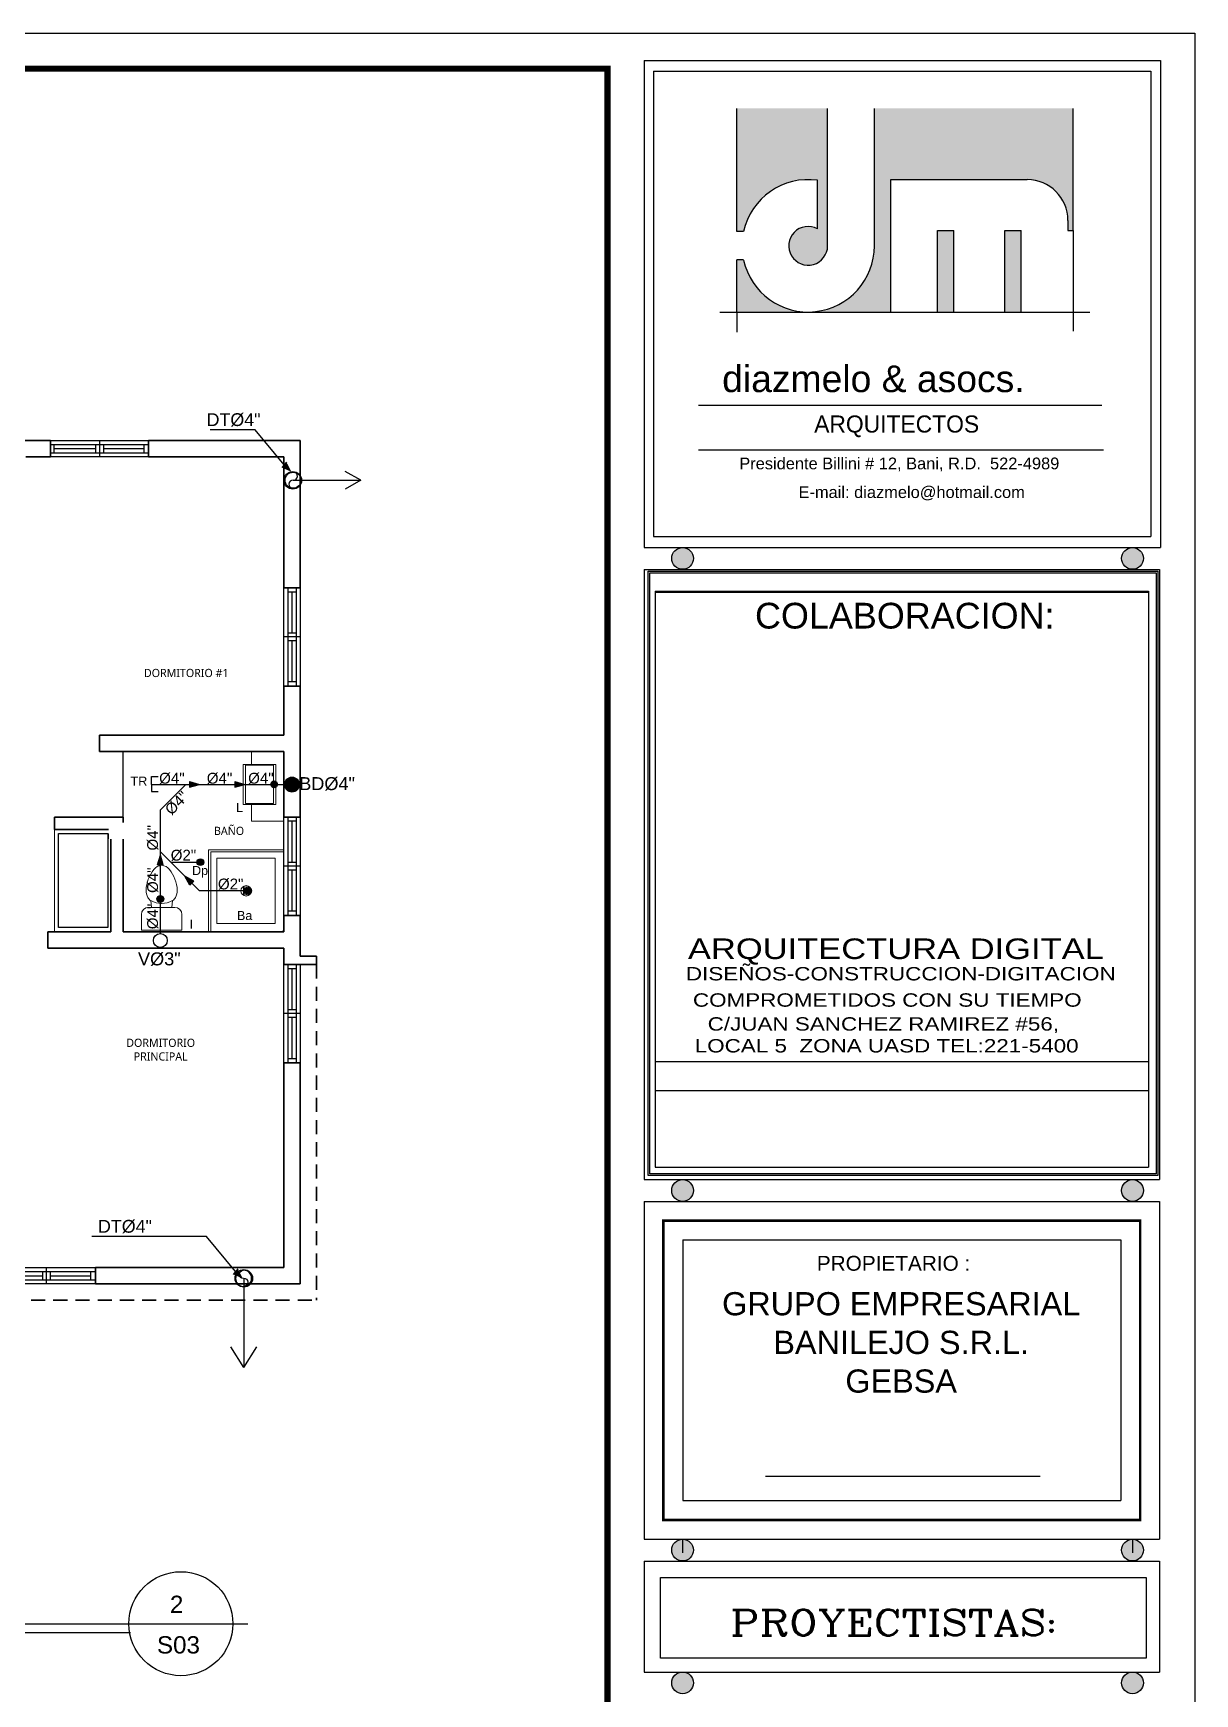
# Model space of a CAD drawing. Header units: feet. Extents: x 1019 to 2236, y -546 to 122.
# Drawn here: x 1104.59 to 1118.77, y -6.4 to 13.88 of the extents above; entities that cross this region are included whole.
import ezdxf
from ezdxf.enums import TextEntityAlignment as Align

# ---------------------------------------------------------------- set-up
doc = ezdxf.new("R2010")
doc.units = ezdxf.units.FT
doc.header["$LTSCALE"] = 0.05
doc.header["$MEASUREMENT"] = 0
doc.linetypes.add('HIDDEN', pattern=[9.525, 6.35, -3.175])
for name, color, linetype, lineweight in [('A-WALL', 7, 'Continuous', 25), ('closet', 8, 'Continuous', 5), ('I-FURN', 8, 'Continuous', 0), ('P-SANR-FIXT', 8, 'Continuous', 9)]:
    doc.layers.add(name, color=color, linetype=linetype, lineweight=lineweight)
for name, color, linetype in [('AGUASNEGRAS', 4, 'Continuous'), ('ANNDTTEXT', 2, 'Continuous'), ('HOJA', 7, 'Continuous'), ('MARCO', 1, 'Continuous'), ('MB3', 8, 'Continuous'), ('PERT-VENT', 8, 'Continuous'), ('PISO', 8, 'Continuous'), ('TARGETA', 7, 'Continuous'), ('TEXTO', 2, 'Continuous'), ('textos', 7, 'Continuous'), ('TEXXT', 2, 'Continuous'), ('TXT', 2, 'Continuous')]:
    doc.layers.add(name, color=color, linetype=linetype)
doc.styles.add('ads', font='trebuc.ttf', dxfattribs={"height": 0.14})
doc.styles.add('DAMIAN', font='arial.ttf', dxfattribs={"height": 0.12})
doc.styles.get("Standard").update_dxf_attribs({"font": 'arial.ttf'})
doc.styles.add('TITTEXTM', font='romanc.shx')

# ---------------------------------------------------------------- blocks, each defined once
blk = doc.blocks.new('bath_sink_6127 - bath_sink_6127-542651-Nivel 1')
at = {"layer": 'I-FURN'}
for p, q in [((0.395, 0.244), (-0.005, 0.244)), ((-0.005, 0.244), (-0.005, -0.245)), ((0.025, -0.234), (0.025, 0.233)), ((0.025, 0.233), (0.369, 0.233)), ((0.293, 0.244), (0.293, 0.4)), ((0.369, 0.233), (0.369, -0.234)), ((0.395, -0.245), (0.395, 0.244)), ((-0.005, -0.245), (0.395, -0.245)), ((0.369, -0.234), (0.025, -0.234)), ((0.293, -0.448), (0.293, -0.245)), ((-0.1, -0.448), (0.293, -0.448))]:
    blk.add_line(p, q, dxfattribs=at)
blk = doc.blocks.new('Toilet_-_Tank_-_3D_4840 - 17_ High_ Seat Not Visible-536545-Nivel 1')
at = {"layer": 'P-SANR-FIXT'}
for p, q in [((0.248, 0.489), (-0.248, 0.489)), ((-0.248, 0.489), (-0.248, 0.298)), ((0.248, 0.298), (0.248, 0.489)), ((-0.159, 0.21), (-0.123, 0.21)), ((-0.123, 0.21), (-0.132, 0.127)), ((-0.123, 0.21), (0.123, 0.21)), ((0.132, 0.127), (0.123, 0.21)), ((0.123, 0.21), (0.159, 0.21))]:
    blk.add_line(p, q, dxfattribs=at)
for centre, radius, start, end in [((-0.159, 0.298), 0.0889, 180, 270), ((0.159, 0.298), 0.0889, 270, 360), ((-0.023, 0.008), 0.167, 151.0596, 182.709), ((-0.083, 0.041), 0.0995, 119.8981, 151.0596), ((0, -0.104), 0.266, 90.1019, 119.8981), ((0, -0.104), 0.266, 60.1019, 89.8981), ((0.083, 0.041), 0.0995, 28.9404, 60.1019), ((0.023, 0.008), 0.167, 357.291, 28.9404), ((0.25, 0.021), 0.441, 182.709, 218.5058), ((-0.25, 0.021), 0.441, 321.4942, 357.291), ((0.011, -0.169), 0.136, 218.5058, 265.219), ((-0.011, -0.169), 0.136, 274.781, 321.4942)]:
    blk.add_arc(centre, radius, start, end, dxfattribs=at)
blk = doc.blocks.new('Shower_Stall_9385 - 1-684532-Nivel 1')
at = {"layer": 'P-SANR-FIXT'}
for p, q in [((-0.576, 0.533), (0.424, 0.533)), ((-0.576, -0.381), (-0.576, 0.533)), ((0.424, 0.508), (-0.551, 0.508)), ((-0.551, -0.381), (-0.551, 0.508)), ((-0.475, -0.279), (-0.475, 0.432)), ((-0.475, 0.432), (0.322, 0.432)), ((0.322, 0.432), (0.322, -0.279)), ((-0.121, 0.108), (-0.032, 0.108)), ((-0.032, 0.099), (-0.121, 0.099)), ((-0.121, 0.081), (-0.032, 0.081)), ((-0.032, 0.072), (-0.121, 0.072)), ((-0.121, 0.053), (-0.032, 0.053)), ((-0.032, 0.044), (-0.121, 0.044)), ((-0.576, -0.381), (-0.551, -0.381)), ((-0.551, -0.381), (0.398, -0.381)), ((0.322, -0.279), (-0.475, -0.279))]:
    blk.add_line(p, q, dxfattribs=at)
for centre, radius, start, end in [((-0.076, 0.076), 0.0635, 360, 180), ((-0.076, 0.076), 0.0635, 0, 180), ((-0.076, 0.076), 0.0635, 180, 360), ((-0.076, 0.076), 0.0635, 180, 360), ((-0.121, 0.103), 0.00444, 90, 270), ((-0.121, 0.076), 0.00444, 90, 270), ((-0.121, 0.049), 0.00444, 90, 270), ((-0.032, 0.103), 0.00444, 270, 90), ((-0.032, 0.076), 0.00444, 270, 90), ((-0.032, 0.049), 0.00444, 270, 90), ((0.398, -0.356), 0.0254, 270, 360)]:
    blk.add_arc(centre, radius, start, end, dxfattribs=at)
blk = doc.blocks.new('A$C6FFE63EF')
at = {"layer": 'TEXTO', "ltscale": 0.05}
h = blk.add_hatch(color=256, dxfattribs=at)
h.paths.add_polyline_path([(1.319, 2.87), (1.319, 2.479, 3.622679), (1.401, 2.342), (1.401, 3.449), (0.672, 3.449), (0.672, 2.457), (0.725, 2.457, -0.391497)])
h.paths.add_polyline_path([(1.246, 1.809, -0.351969), (0.725, 2.227), (0.672, 2.227), (0.672, 1.809)])
h.paths.add_polyline_path([(1.91, 2.875), (3.008, 2.875, -0.414214), (3.336, 2.547), (3.336, 2.466), (3.377, 2.466), (3.377, 3.449), (1.779, 3.449), (1.779, 2.342, -0.414214), (1.246, 1.809), (1.91, 1.809)])
h.paths.add_polyline_path([(2.418, 2.465), (2.287, 2.465), (2.287, 1.809), (2.418, 1.809)], flags=17)
h.paths.add_polyline_path([(2.959, 2.465), (2.828, 2.465), (2.828, 1.809), (2.959, 1.809)], flags=17)
for p, q in [((0.671, 2.456), (0.671, 3.448)), ((1.401, 2.341), (1.401, 3.448)), ((1.778, 2.341), (1.778, 3.448)), ((3.377, 2.465), (3.377, 3.448)), ((1.319, 2.479), (1.319, 2.869)), ((1.909, 1.808), (1.909, 2.874)), ((1.909, 2.874), (3.008, 2.874)), ((3.336, 2.546), (3.336, 2.465)), ((0.725, 2.456), (0.671, 2.456)), ((2.287, 1.808), (2.287, 2.464)), ((2.287, 2.464), (2.418, 2.464)), ((2.418, 1.808), (2.418, 2.464)), ((2.828, 1.808), (2.828, 2.464)), ((2.828, 2.464), (2.959, 2.464)), ((2.959, 1.808), (2.959, 2.464)), ((3.336, 2.465), (3.377, 2.465)), ((3.377, 2.465), (3.377, 1.653)), ((0.671, 1.808), (0.671, 2.227)), ((0.725, 2.227), (0.671, 2.227)), ((0.534, 1.808), (3.512, 1.808)), ((0.671, 1.808), (0.671, 1.647)), ((0.362, 1.057), (3.61, 1.057)), ((0.362, 0.698), (3.622, 0.698))]:
    blk.add_line(p, q, dxfattribs=at)
for centre, radius, start, end in [((1.245, 2.341), 0.533, 82.0412, 167.5619), ((3.008, 2.546), 0.328, 0, 90), ((1.245, 2.341), 0.156, 61.7263, 0), ((1.245, 2.341), 0.533, 192.4381, 0)]:
    blk.add_arc(centre, radius, start, end, dxfattribs=at)
at = {"layer": 'TEXTO', "ltscale": 0.3, "width": 13.01141, "attachment_point": 1}
for s, insert, char_height in [('{\\fSwis721 Blk BT|b0|i0|c0|p34;diazmelo & asocs.}', (0.552, 1.378), 0.21489), ('{\\fComic Sans MS|b0|i0|c0|p66;ARQUITECTOS}', (1.293, 0.975), 0.13753), ('{\\fArial|b0|i0|c0|p34;Presidente Billini # 12, Bani, R.D.  522-4989}', (0.69, 0.636), 0.09455), ('{\\fArial|b0|i0|c0|p34;E-mail: diazmelo@hotmail.com}', (1.167, 0.405), 0.09455)]:
    blk.add_mtext(s, dxfattribs=dict(at, insert=insert, char_height=char_height))
blk = doc.blocks.new('A$C18ED6237')
at = {"layer": 'PERT-VENT', "extrusion": (-2.36783e-12, 8.94772e-16, -1)}
for p, q in [((1.2, 0.2), (0, 0.2)), ((1.2, 0.15), (0, 0.15)), ((1.2, 0.05), (0, 0.05)), ((0.054, 0.05), (0.054, 0.15)), ((0.553, 0.1), (0.054, 0.1)), ((0.553, 0.15), (0.553, 0.05)), ((0.6, 0.2), (0.6, 0)), ((0.647, 0.15), (0.647, 0.05)), ((1.153, 0.1), (0.647, 0.1)), ((0, 0), (1.2, 0))]:
    blk.add_line(p, q, dxfattribs=at)
at = {"layer": 'PERT-VENT'}
blk.add_line((1.153, 0.05), (1.153, 0.15), dxfattribs=at)
blk = doc.blocks.new('A$C206B62E9')
at = {"color": 2}
blk.add_circle((0.125, 0.125), 0.125, dxfattribs=at)
for centre, start, end in [((0.063, 0.129), 356.4536, 176.4536), ((0.187, 0.121), 176.4536, 356.4536)]:
    blk.add_arc(centre, 0.0625, start, end, dxfattribs=at)

msp = doc.modelspace()

# ---------------------------------------------------------------- hatches: boundary and pattern name
at = {"layer": 'AGUASNEGRAS'}
for points in [[(1106.496, 4.669), (1106.616, 4.704), (1106.496, 4.738)], [(1107.049, 4.669), (1107.169, 4.704), (1107.049, 4.738)], [(1106.174, 3.721), (1106.139, 3.84), (1106.104, 3.721)], [(1106.548, 3.52), (1106.439, 3.581), (1106.5, 3.471)]]:
    msp.add_hatch(color=256, dxfattribs=at).paths.add_polyline_path(points)
at = {"layer": 'AGUASNEGRAS', "ltscale": 3}
h = msp.add_hatch(color=256, dxfattribs=at)
h.dxf.hatch_style = 1
edge = h.paths.add_edge_path()
edge.add_arc((1107.529, 4.704), 0.0413, 0, 360)
h = msp.add_hatch(color=256, dxfattribs=at)
h.dxf.hatch_style = 1
edge = h.paths.add_edge_path()
edge.add_arc((1107.529, 4.704), 0.0413, 0, 360)
h = msp.add_hatch(color=256, dxfattribs=at)
h.dxf.hatch_style = 1
edge = h.paths.add_edge_path()
edge.add_arc((1107.746, 4.701), 0.091, 0, 360)
h = msp.add_hatch(color=256, dxfattribs=at)
h.dxf.hatch_style = 1
edge = h.paths.add_edge_path()
edge.add_arc((1106.628, 3.754), 0.0413, 0, 360)
h = msp.add_hatch(color=256, dxfattribs=at)
h.dxf.hatch_style = 1
edge = h.paths.add_edge_path()
edge.add_arc((1106.139, 3.304), 0.0413, 0, 360)
h = msp.add_hatch(color=256, dxfattribs=at)
h.dxf.hatch_style = 1
edge = h.paths.add_edge_path()
edge.add_arc((1106.139, 3.304), 0.0413, 0, 360)
h = msp.add_hatch(color=256, dxfattribs=at)
h.dxf.hatch_style = 1
edge = h.paths.add_edge_path()
edge.add_arc((1107.21, 3.404), 0.0413, 0, 360)
at = {"layer": 'TEXTO'}
for points in [[(1107.741, 8.52), (1107.623, 8.572), (1107.68, 8.637)], [(1107.741, 8.52), (1107.623, 8.572), (1107.68, 8.637)], [(1107.146, -1.331), (1107.028, -1.28), (1107.085, -1.214)], [(1107.146, -1.331), (1107.028, -1.28), (1107.085, -1.214)]]:
    msp.add_hatch(color=2, dxfattribs=at).paths.add_polyline_path(points)
at = {"layer": 'textos'}
h = msp.add_hatch(color=7, dxfattribs=at)
h.paths.add_polyline_path([(1112.65, 7.463, 1), (1112.384, 7.463, 1)])
h.paths.add_polyline_path([(1118.145, 7.463, 1), (1117.878, 7.463, 1)])
h = msp.add_hatch(color=7, dxfattribs=at)
h.paths.add_polyline_path([(1112.65, -0.256, 1), (1112.384, -0.256, 1)])
h.paths.add_polyline_path([(1118.145, -0.256, 1), (1117.878, -0.256, 1)])
h = msp.add_hatch(color=7, dxfattribs=at)
h.paths.add_polyline_path([(1112.517, -4.514, 1), (1112.517, -4.781, 1)])
h.paths.add_polyline_path([(1118.011, -4.514, 1), (1118.011, -4.781, 1)])
h = msp.add_hatch(color=7, dxfattribs=at)
h.paths.add_polyline_path([(1112.517, -6.136, 1), (1112.517, -6.402, 1)])
h.paths.add_polyline_path([(1118.011, -6.136, 1), (1118.011, -6.402, 1)])

# ---------------------------------------------------------------- linework, layer by layer
at = {"layer": 'A-WALL', "lineweight": 35, "extrusion": (-2.36659e-12, 8.94772e-16, -1)}
for p, q in [((1102.949, 8.904), (1104.796, 8.904)), ((1104.796, 8.904), (1104.796, 8.704)), ((1105.996, 8.904), (1107.846, 8.904)), ((1105.996, 8.704), (1105.996, 8.904)), ((1107.846, 8.904), (1107.846, 7.104)), ((1104.796, 8.704), (1104.496, 8.704)), ((1107.646, 8.704), (1105.996, 8.704)), ((1107.646, 7.104), (1107.646, 8.704)), ((1107.646, 7.104), (1107.846, 7.104)), ((1107.646, 5.904), (1107.846, 5.904)), ((1107.646, 5.304), (1107.646, 5.904)), ((1107.846, 5.904), (1107.646, 5.904)), ((1107.646, 5.904), (1107.846, 5.904)), ((1107.846, 5.904), (1107.846, 4.304)), ((1105.396, 5.304), (1107.646, 5.304)), ((1105.396, 5.104), (1105.396, 5.304)), ((1107.646, 5.104), (1105.396, 5.104)), ((1107.646, 4.304), (1107.646, 5.104)), ((1104.846, 4.304), (1105.686, 4.304)), ((1105.686, 4.304), (1105.686, 2.904)), ((1107.846, 4.304), (1107.646, 4.304)), ((1107.846, 4.304), (1107.646, 4.304)), ((1104.846, 4.154), (1105.536, 4.154)), ((1105.536, 2.904), (1105.536, 4.154)), ((1105.536, 2.904), (1105.536, 3.204)), ((1107.646, 3.104), (1107.846, 3.104)), ((1107.647, 2.904), (1107.647, 3.101)), ((1107.846, 2.604), (1107.846, 3.104)), ((1104.763, 2.704), (1104.763, 2.904)), ((1104.763, 2.904), (1105.536, 2.904)), ((1105.686, 2.904), (1107.647, 2.904)), ((1107.646, 2.704), (1104.763, 2.704)), ((1107.646, -1.196), (1107.646, 1.304)), ((1107.846, 1.304), (1107.846, -1.396)), ((1105.346, -1.396), (1105.346, -1.196)), ((1105.346, -1.196), (1107.646, -1.196)), ((1107.846, -1.396), (1105.346, -1.396))]:
    msp.add_line(p, q, dxfattribs=at)
at = {"layer": 'A-WALL', "lineweight": 35}
for p, q in [((1104.846, 4.154), (1104.846, 4.304)), ((1107.646, 2.504), (1107.646, 2.704)), ((1108.046, 2.504), (1107.646, 2.504)), ((1108.046, 2.604), (1107.846, 2.604)), ((1107.846, 1.304), (1107.646, 1.304))]:
    msp.add_line(p, q, dxfattribs=at)
at = {"layer": 'A-WALL', "lineweight": 35, "extrusion": (2.36783e-12, 8.94772e-16, -1)}
msp.add_line((1108.046, 2.504), (1108.046, 2.604), dxfattribs=at)
at = {"layer": 'AGUASNEGRAS', "ltscale": 3}
for p, q in [((1106.03, 4.704), (1107.837, 4.704)), ((1106.45, 4.704), (1106.139, 4.393)), ((1106.616, 3.404), (1106.139, 3.881)), ((1106.266, 3.754), (1106.587, 3.754)), ((1107.206, 3.404), (1106.616, 3.404))]:
    msp.add_line(p, q, dxfattribs=at)
for points in [[(1106.03, 4.704), (1106.03, 4.801), (1106.112, 4.801)], [(1106.03, 4.704), (1106.03, 4.616), (1106.112, 4.616)]]:
    msp.add_lwpolyline(points, dxfattribs=at)
at = {"layer": 'AGUASNEGRAS', "elevation": 0}
for points in [[(1106.496, 4.738), (1106.496, 4.669), (1106.616, 4.704)], [(1106.496, 4.738), (1106.616, 4.704)], [(1107.049, 4.738), (1107.049, 4.669), (1107.169, 4.704)], [(1107.049, 4.738), (1107.169, 4.704)], [(1106.5, 3.471), (1106.548, 3.52), (1106.439, 3.581)], [(1106.5, 3.471), (1106.439, 3.581)]]:
    msp.add_lwpolyline(points, dxfattribs=at)
at = {"layer": 'AGUASNEGRAS'}
for points in [[(1106.104, 3.721), (1106.174, 3.721), (1106.139, 3.84)], [(1106.104, 3.721), (1106.139, 3.84)]]:
    msp.add_lwpolyline(points, dxfattribs=at)
at = {"layer": 'AGUASNEGRAS', "ltscale": 3}
for centre, radius in [((1107.529, 4.704), 0.0413), ((1107.529, 4.704), 0.0413), ((1107.529, 4.704), 0.0413), ((1107.529, 4.704), 0.0413), ((1107.746, 4.701), 0.091), ((1106.628, 3.754), 0.0413), ((1106.628, 3.754), 0.0413), ((1106.139, 3.304), 0.0413), ((1106.139, 3.304), 0.0413), ((1106.139, 3.304), 0.0413), ((1106.139, 3.304), 0.0413), ((1107.21, 3.404), 0.0413), ((1107.21, 3.404), 0.0413), ((1106.139, 2.797), 0.0851)]:
    msp.add_circle(centre, radius, dxfattribs=at)
at = {"layer": 'ANNDTTEXT', "ltscale": 0.5}
for centre in [(1107.757, 8.417), (1107.757, 8.417), (1107.158, -1.328), (1107.158, -1.328)]:
    msp.add_circle(centre, 0.107, dxfattribs=at)
at = {"layer": 'closet'}
msp.add_line((1104.846, 4.154), (1104.846, 2.904), dxfattribs=at)
msp.add_line((1104.846, 4.154), (1104.846, 2.904), dxfattribs=at)
at = {"layer": 'HOJA', "color": 17, "linetype": 'Continuous'}
for p, q in [((1112.18, 1.319), (1118.207, 1.319)), ((1112.18, 0.966), (1118.207, 0.966))]:
    msp.add_line(p, q, dxfattribs=at)
at = {"layer": 'MB3', "linetype": 'HIDDEN', "lineweight": 35, "ltscale": 0.54}
for p in [(1108.046, 2.504), (1103.746, -1.596)]:
    msp.add_line(p, (1108.046, -1.596), dxfattribs=at)
at = {"layer": 'TARGETA', "color": 3}
for p, q in [((1112.046, 13.545), (1118.353, 13.545)), ((1112.046, 13.545), (1112.046, 7.596)), ((1112.163, 13.414), (1118.236, 13.414)), ((1112.163, 13.414), (1112.163, 7.73)), ((1118.236, 13.414), (1118.236, 7.73)), ((1118.353, 13.545), (1118.353, 7.596)), ((1112.163, 7.73), (1118.218, 7.73)), ((1118.218, 7.73), (1118.236, 7.73)), ((1112.046, 7.596), (1118.353, 7.596)), ((1112.18, 7.062), (1112.18, 0.041)), ((1112.18, 7.062), (1118.207, 7.062)), ((1112.18, 7.049), (1112.18, 0.028)), ((1112.18, 7.049), (1118.207, 7.049)), ((1112.18, 7.049), (1112.18, 0.028)), ((1118.207, 7.062), (1118.207, 0.041)), ((1118.207, 7.049), (1118.207, 0.028)), ((1118.207, 7.049), (1118.207, 0.028)), ((1112.18, 0.028), (1118.207, 0.028)), ((1112.18, 0.028), (1118.207, 0.028)), ((1112.046, -0.389), (1118.341, -0.389)), ((1112.046, -0.389), (1112.046, -4.514)), ((1118.341, -0.389), (1118.341, -4.514)), ((1112.518, -0.86), (1117.869, -0.86)), ((1112.518, -0.86), (1112.518, -4.043)), ((1117.869, -0.86), (1117.869, -4.043)), ((1112.518, -4.043), (1117.869, -4.043)), ((1112.046, -4.514), (1118.341, -4.514)), ((1112.046, -4.781), (1112.046, -6.136)), ((1112.046, -4.781), (1118.341, -4.781)), ((1118.341, -4.781), (1118.341, -6.136)), ((1112.246, -5.966), (1112.246, -4.981)), ((1112.246, -4.981), (1118.178, -4.981)), ((1118.178, -4.981), (1118.178, -5.966)), ((1118.178, -5.966), (1112.246, -5.966)), ((1112.046, -6.136), (1118.341, -6.136))]:
    msp.add_line(p, q, dxfattribs=at)
at = {"layer": 'TEXTO', "color": 2}
for p, q in [((1107.298, 9.035), (1106.747, 9.035)), ((1107.298, 9.035), (1106.747, 9.035)), ((1107.651, 8.605), (1107.298, 9.035)), ((1107.651, 8.605), (1107.298, 9.035)), ((1107.68, 8.637), (1107.623, 8.572)), ((1107.68, 8.637), (1107.623, 8.572)), ((1108.588, 8.417), (1108.397, 8.525)), ((1107.763, 8.417), (1108.588, 8.417)), ((1108.588, 8.417), (1108.397, 8.309)), ((1106.703, -0.816), (1105.303, -0.816)), ((1107.057, -1.246), (1106.703, -0.816)), ((1107.085, -1.214), (1107.028, -1.28)), ((1107.085, -1.214), (1107.028, -1.28)), ((1107.158, -1.328), (1107.158, -2.416)), ((1107.158, -2.416), (1106.999, -2.167)), ((1107.158, -2.416), (1107.317, -2.167))]:
    msp.add_line(p, q, dxfattribs=at)
at = {"layer": 'textos', "color": 7}
for p, q in [((1112.046, 7.327), (1112.046, -0.123)), ((1112.046, 7.327), (1118.341, 7.327)), ((1112.046, 7.327), (1118.341, 7.327)), ((1112.046, 7.327), (1118.341, 7.327)), ((1112.097, -0.071), (1112.097, 7.307)), ((1112.097, 7.307), (1118.321, 7.307)), ((1118.321, 7.307), (1118.321, -0.071)), ((1118.341, 7.327), (1118.341, -0.123)), ((1112.117, -0.051), (1112.117, 7.287)), ((1112.117, 7.287), (1118.301, 7.287)), ((1118.301, 7.287), (1118.301, -0.051)), ((1112.046, -0.123), (1118.341, -0.123)), ((1118.321, -0.071), (1112.097, -0.071)), ((1118.301, -0.051), (1112.117, -0.051)), ((1112.046, -0.389), (1118.341, -0.389)), ((1112.517, -4.514), (1112.517, -4.682)), ((1118.011, -4.514), (1118.011, -4.682))]:
    msp.add_line(p, q, dxfattribs=at)
for centre in [(1112.517, 7.463), (1118.011, 7.463), (1112.517, -0.256), (1112.517, -0.256), (1118.011, -0.256), (1118.011, -0.256), (1112.517, -4.647), (1118.011, -4.647), (1112.517, -6.269), (1118.011, -6.269)]:
    msp.add_circle(centre, 0.133, dxfattribs=at)
at = {"layer": 'TEXXT'}
msp.add_line((1113.53, -3.746), (1116.884, -3.746), dxfattribs=at)
at = {"layer": 'TEXXT', "color": 4}
for p, q in [((1086.752, -5.546), (1107.209, -5.546)), ((1105.24, -5.546), (1105.65, -5.546))]:
    msp.add_line(p, q, dxfattribs=at)
at = {"layer": 'TEXXT', "color": 3}
msp.add_line((1086.752, -5.655), (1105.774, -5.655), dxfattribs=at)
at = {"layer": 'TEXXT', "const_width": 0.0314}
msp.add_lwpolyline([(1112.282, -0.625), (1118.105, -0.625), (1118.105, -4.279), (1112.282, -4.279), (1112.282, -0.625)], dxfattribs=at)
at = {"layer": 'TEXXT', "color": 4}
msp.add_circle((1106.39, -5.546), 0.635, dxfattribs=at)

# ---------------------------------------------------------------- block references
at = {"xscale": 1.516622773005782, "yscale": 1.516622773005782, "zscale": 1.516622773005782}
msp.add_blockref('A$C6FFE63EF', (1112.163, 7.73), dxfattribs=at)
at = {"xscale": -1}
for p in [(1105.996, 8.704), (1105.346, -1.396)]:
    msp.add_blockref('A$C18ED6237', p, dxfattribs=at)
at = {"layer": 'I-FURN', "extrusion": (-2.36659e-12, 8.94772e-16, -1)}
msp.add_blockref('bath_sink_6127 - bath_sink_6127-542651-Nivel 1', (-1107.546, 4.704, 0), dxfattribs=at)
at = {"layer": 'P-SANR-FIXT', "extrusion": (-2.36659e-12, 8.94772e-16, -1)}
for name, p, rotation in [('Shower_Stall_9385 - 1-684532-Nivel 1', (-1107.262, 3.328, 0), 269.9999999999968), ('Toilet_-_Tank_-_3D_4840 - 17_ High_ Seat Not Visible-536545-Nivel 1', (-1106.155, 3.411, 0), 180)]:
    msp.add_blockref(name, p, dxfattribs=dict(at, rotation=rotation))
at = {"layer": 'TEXTO', "color": 2, "yscale": 0.7874921249995168, "zscale": 0.7874921249995168}
for p, xscale, rotation in [((1107.859, 8.319), 0.7874921249995168, 90), ((1107.859, 8.319), 0.7874921249995168, 90), ((1107.057, -1.427), -0.7874921249995168, 269.9999999999803), ((1107.057, -1.427), -0.7874921249995168, 269.9999999999803)]:
    msp.add_blockref('A$C206B62E9', p, dxfattribs=dict(at, xscale=xscale, rotation=rotation))

# ---------------------------------------------------------------- texts
at = {"layer": 'textos', "color": 7, "width": 1.2}
for s, height, style, p in [('ARQUITECTURA DIGITAL', 0.25136, 'DAMIAN', (1112.582, 2.822)), ('DISEÑOS-CONSTRUCCION-DIGITACION', 0.16338, 'DAMIAN', (1112.557, 2.473)), ('COMPROMETIDOS CON SU TIEMPO', 0.16338, 'DAMIAN', (1112.643, 2.152)), ('C/JUAN SANCHEZ RAMIREZ #56,  ', 0.16338, 'DAMIAN', (1112.823, 1.86)), ('LOCAL 5  ZONA UASD TEL:221-5400', 0.16338, 'DAMIAN', (1112.665, 1.593)), ('PROYECTISTAS:', 0.31511, 'TITTEXTM', (1113.1, -5.375))]:
    msp.add_text(s, height=height, dxfattribs=dict(at, style=style)).set_placement(p, align=Align.TOP_LEFT)
at = {"layer": 'textos', "color": 7, "style": 'DAMIAN'}
for s, insert, char_height, width, attachment_point in [('COLABORACION:', (1113.401, 6.921), 0.3142, 5.80704, 1), ('PROPIETARIO :', (1114.156, -1.054), 0.18158, 4.19495, 1), ('GRUPO EMPRESARIAL\\PBANILEJO S.R.L.\\PGEBSA', (1115.186, -1.497), 0.2832, 6.54268, 2)]:
    msp.add_mtext(s, dxfattribs=dict(at, insert=insert, char_height=char_height, width=width, attachment_point=attachment_point))
at = {"layer": 'TEXXT', "style": 'DAMIAN'}
for s, height, p in [('2', 0.211, (1106.338, -5.415)), ('S03', 0.2113, (1106.36, -5.91))]:
    msp.add_text(s, height=height, dxfattribs=at).set_placement(p, align=Align.CENTER)
for s, insert, char_height, width, attachment_point in [(' DT%%C4"', (1107.362, 9.074), 0.156, 3.7752, 9), (' DT%%C4"', (1107.362, 9.074), 0.156, 3.7752, 9), (' TR', (1105.732, 4.799, -224.56), 0.11, 2.904, 1), (' %%C4"', (1106.073, 4.845), 0.132, 3.4848, 1), (' %%C4"', (1106.655, 4.845), 0.132, 3.4848, 1), (' %%C4"', (1107.16, 4.845), 0.132, 3.4848, 1), (' BD%%C4"', (1108.516, 4.792), 0.1584, 4.18176, 3), (' L', (1107.021, 4.478), 0.11, 2.904, 1), (' %%C2"', (1106.214, 3.905), 0.132, 3.4848, 1), (' Dp', (1106.483, 3.707, 1.752), 0.11, 2.904, 1), (' %%C2"', (1106.791, 3.553), 0.132, 3.4848, 1), (' I', (1106.453, 3.052), 0.11, 2.904, 1), (' Ba', (1107.032, 3.157), 0.11, 2.904, 1), ('{\\fArial|b0|i0|c238|p34;V%%C}3{\\fArial|b0|i0|c238|p34;"}', (1105.866, 2.652), 0.1584, 4.18176, 1), (' DT%%C4"', (1106.036, -0.777), 0.156, 3.7752, 9)]:
    msp.add_mtext(s, dxfattribs=dict(at, insert=insert, char_height=char_height, width=width, attachment_point=attachment_point))
at = {"layer": 'TEXXT', "char_height": 0.132, "width": 3.4848, "attachment_point": 9, "rotation": 90, "style": 'DAMIAN'}
for insert in [(1106.115, 3.689), (1106.115, 3.246)]:
    msp.add_mtext(' %%C4"', dxfattribs=dict(at, insert=insert))

# ---------------------------------------------------------------- next in the draw order: texts
at = {"layer": 'TXT', "char_height": 0.1, "width": 2.838, "attachment_point": 2, "style": 'ads', "bg_fill": 2}
for s, insert in [('DORMITORIO #1', (1106.455, 6.114)), ('BAÑO', (1106.978, 4.186)), ('DORMITORIO \\PPRINCIPAL', (1106.143, 1.598))]:
    msp.add_mtext(s, dxfattribs=dict(at, insert=insert))

# ---------------------------------------------------------------- next in the draw order: linework, layer by layer
at = {"layer": 'AGUASNEGRAS', "ltscale": 3}
msp.add_line((1106.139, 2.882), (1106.139, 4.393), dxfattribs=at)
at = {"layer": 'MARCO'}
msp.add_lwpolyline([(1054.272, 13.877), (1118.772, 13.877), (1118.772, -28.123), (1054.272, -28.123)], close=True, dxfattribs=at)
at = {"layer": 'MARCO', "const_width": 0.075}
msp.add_lwpolyline([(1111.6, 13.443), (1054.706, 13.443), (1054.706, -27.689), (1111.6, -27.689)], close=True, dxfattribs=at)
at = {"layer": 'PISO'}
msp.add_line((1105.686, 4.304), (1105.686, 5.104), dxfattribs=at)
msp.add_lwpolyline([(1105.496, 2.954), (1104.896, 2.954), (1104.896, 4.104), (1105.496, 4.104)], close=True, dxfattribs=at)

# ---------------------------------------------------------------- next in the draw order: block references
at = {"xscale": -1, "rotation": 270}
for p in [(1107.646, 5.904), (1107.646, 3.104), (1107.646, 1.304)]:
    msp.add_blockref('A$C18ED6237', p, dxfattribs=at)

# ---------------------------------------------------------------- next in the draw order: texts
at = {"layer": 'TEXXT', "char_height": 0.132, "width": 3.4848, "attachment_point": 9, "style": 'DAMIAN'}
for insert, rotation in [((1106.498, 4.536), 45), ((1106.115, 4.207), 90)]:
    msp.add_mtext(' %%C4"', dxfattribs=dict(at, insert=insert, rotation=rotation))

doc.saveas('drawing.dxf')
